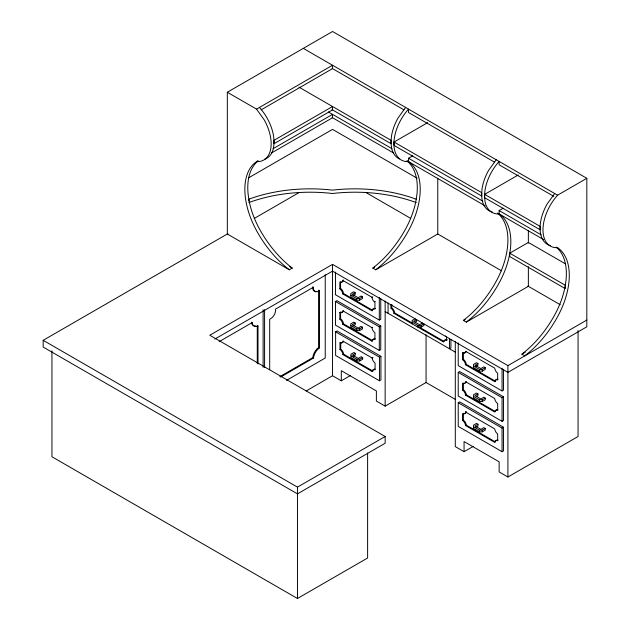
<?xml version="1.0" encoding="UTF-8"?>
<svg xmlns="http://www.w3.org/2000/svg" width="630" height="630" viewBox="0 0 630 630"><rect width="100%" height="100%" fill="white"/><g stroke="black" fill="none" stroke-linecap="round" stroke-linejoin="round"><path stroke-width="0.94" d="M405.61 107.439L397.9 118.219A35.343 20.404 -60 0 0 391.443 136.403L390.994 142.128L391.443 147.326A35.343 20.404 -60 0 0 399.625 158.957M496.219 159.752L488.51 170.533A35.343 20.404 -60 0 0 482.052 188.716L481.603 194.434L482.052 199.639A35.343 20.404 -60 0 0 492.101 211.885M554.676 193.497L546.966 204.285A35.343 20.404 -60 0 0 550.557 245.637M437.763 178.274L437.763 233.998L375.756 269.798L372.826 268.112L374.11 267.041A79.837 46.092 -60 0 0 405.61 228.934A62.26 35.941 -60 0 0 415.942 200.978L416.958 194.19A62.26 35.941 -60 0 0 407.051 161.004M375.756 269.798L377.031 268.734A79.837 46.092 -60 0 0 408.531 230.627A62.26 35.941 -60 0 0 408.531 161.626L408.531 158.248L412.705 155.838M528.365 266.687L528.365 286.311L466.358 322.111L463.436 320.426L464.719 319.355A79.837 46.092 -60 0 0 496.219 281.248A62.26 35.941 -60 0 0 497.661 213.31M466.358 322.111L467.641 321.048A79.837 46.092 -60 0 0 499.141 282.941A62.26 35.941 -60 0 0 499.141 213.94L499.141 210.562L503.315 208.152M214.854 339.066L332.538 271.128L507.906 372.377L586.821 326.812L586.821 178.314L557.597 195.19A35.343 20.404 -60 0 0 542.981 229.871A35.343 20.404 -60 0 0 557.597 247.684A62.26 35.941 -60 0 1 557.597 316.685A79.837 46.092 -60 0 1 526.097 354.792L524.814 355.863L521.892 354.178L523.176 353.107A79.837 46.092 -60 0 0 554.676 315A62.26 35.941 -60 0 0 565.008 287.044L566.024 280.248A62.26 35.941 -60 0 0 556.117 247.062M258.024 161.004A62.26 35.941 60 0 0 248.118 194.19L249.126 200.978A62.26 35.941 60 0 0 259.466 228.934A79.837 46.092 60 0 0 290.966 267.041L292.241 268.112L289.32 269.798L227.312 233.998L227.312 92.248L332.538 31.5L586.821 178.314M227.312 92.248L256.544 109.124L332.538 65.252L332.538 68.623L261.166 109.833M273.058 148.712L332.538 114.377L332.538 117.747L271.365 153.066M289.32 269.798L288.036 268.734A79.837 46.092 60 0 1 256.544 230.627A62.26 35.941 60 0 1 256.544 161.626L258.001 160.784M248.763 177.739L332.538 129.378L417.154 178.227M586.821 320.064L507.906 365.628L332.538 264.372L209.774 335.247L385.15 436.495L385.15 443.252L297.462 493.873L43.179 347.059L43.179 340.31L227.95 233.636M254.307 218.413L299.376 192.394M394.057 142.041L481.745 192.67L481.745 196.04L394.057 145.42L394.057 142.041L427.675 122.637M219.224 341.61L252.157 322.591A9.3 5.371 -60 0 0 258.001 325.97L258.001 363.896M484.667 194.355L540.201 226.422L540.201 229.792L484.667 197.733L484.667 194.355L518.285 174.951M340.578 281.673L340.578 288.422A4.654 2.685 60 0 1 343.5 293.486L372.724 310.362L371.999 310.779L342.767 293.911A4.654 2.685 60 0 0 339.846 288.847L339.846 282.098A4.654 2.685 60 0 0 342.767 280.405L343.5 279.988A4.654 2.685 60 0 1 341.641 281.941M372.826 268.112L374.527 267.136M339.846 288.847L340.578 288.422M342.767 293.911L343.5 293.486M335.459 301.502L336.924 300.66L380.764 325.97L380.764 349.595L379.299 350.438L335.459 325.127L335.459 301.502L379.299 326.812L380.764 325.97M355.186 292.643L352.264 294.328L358.116 297.707L361.037 296.013L362.494 296.864L362.494 298.549L359.572 300.234L356.651 300.234L350.808 296.864L350.808 293.486L353.729 291.8L355.186 292.643L355.186 294.328L352.997 295.596M350.808 295.171L356.651 298.549L359.572 298.549L362.494 296.864M339.846 312.472L340.578 312.047L340.578 318.796A4.654 2.685 60 0 1 343.5 323.859L372.724 340.736L371.999 341.161L342.767 324.285A4.654 2.685 60 0 0 339.846 319.221L339.846 312.472A4.654 2.685 60 0 0 342.767 310.779L371.999 327.655A4.654 2.685 60 0 0 374.921 332.719L374.921 339.468A4.654 2.685 60 0 0 371.999 341.161M342.767 280.405L371.999 297.281L372.724 296.856M339.846 319.221L340.578 318.796M342.767 324.285L343.5 323.859M335.617 331.837L337.074 330.994L380.922 356.304L380.922 379.929L379.457 380.78L335.617 355.462L335.617 331.837L379.457 357.155L380.922 356.304M355.186 323.017L352.264 324.702L358.116 328.08L361.037 326.395L362.494 327.238L362.494 328.923L359.572 330.608L356.651 330.608L350.808 327.238L350.808 323.859L353.729 322.174L355.186 323.017L355.186 324.702L352.997 325.97M447.261 339.893L446.528 340.31A4.654 2.685 60 0 0 443.607 342.003L393.915 313.315A4.654 2.685 60 0 0 390.994 308.251L390.994 304.873L391.726 304.455L391.726 307.826A4.654 2.685 60 0 1 394.648 312.889L412.335 323.103M390.994 308.251L391.726 307.826M350.808 325.545L356.651 328.923L359.572 328.923L362.494 327.238M279.877 376.622L312.811 357.612A9.3 5.371 -60 0 1 318.654 347.484L318.654 290.107L319.386 290.532L319.386 347.91A9.3 5.371 -60 0 0 313.535 358.029L280.61 377.047M340.728 342.389L340.728 349.138A4.654 2.685 60 0 1 343.649 354.202L372.881 371.07L372.149 371.495L342.925 354.619A4.654 2.685 60 0 0 339.995 349.555L339.995 342.807L340.728 342.389A4.654 2.685 60 0 0 343.594 341.09M335.459 272.073L335.459 294.753L379.299 320.064L380.764 319.221L380.764 298.431M393.915 313.315L394.648 312.889M371.999 327.655L372.724 327.238M286.485 380.402L325.23 358.029L325.23 274.641M339.995 349.555L340.728 349.138M564.433 288.138L509.741 256.567L509.741 253.189L528.365 242.44L565.394 263.812M342.925 354.619L343.649 354.202M355.344 353.351L352.422 355.044L358.265 358.415L361.187 356.73L362.652 357.572L362.652 359.257L359.73 360.951L356.808 360.951L350.957 357.572L350.957 354.202L353.879 352.509L355.344 353.351L355.344 355.044L353.154 356.304M415.107 318.796L412.185 320.481L412.185 323.859M415.107 322.174L416.572 321.332L416.572 319.638L413.642 321.332L419.493 324.702L422.415 323.017M350.957 355.887L356.808 359.257L359.73 359.257L362.652 357.572M306.18 390.97L332.538 375.748L341.302 380.811L350.493 375.511M418.029 325.545L420.95 325.545L423.88 323.859L423.88 325.545L420.95 327.238L418.029 327.238L418.029 325.545L412.185 322.174M339.995 342.807A4.654 2.685 60 0 0 342.925 341.121L372.149 357.998L372.881 357.572M463.436 320.426L465.137 319.441M462.601 352.965L463.334 352.548L463.334 359.297A4.654 2.685 60 0 1 466.255 364.361L495.487 381.237L494.755 381.654L465.523 364.778A4.654 2.685 60 0 0 462.601 359.722L462.601 352.965A4.654 2.685 60 0 0 465.523 351.28L494.755 368.156A4.654 2.685 60 0 0 497.676 373.22L497.676 379.969A4.654 2.685 60 0 0 494.755 381.654M462.601 359.722L463.334 359.297M341.302 380.811L341.302 370.692L376.378 390.939L376.378 401.066L385.15 406.13L426.069 382.505L455.647 399.577M465.523 364.778L466.255 364.361M458.223 372.377L459.68 371.535L503.52 396.845L503.52 420.47L502.063 421.312L458.223 396.002L458.223 372.377L502.063 397.688L503.52 396.845M477.949 363.518L475.028 365.203L480.871 368.582L483.793 366.888L485.258 367.731L485.258 369.424L482.336 371.109L479.406 371.109L473.563 367.731L473.563 364.361L476.485 362.675L477.949 363.518L477.949 365.203L475.76 366.471M473.563 366.046L479.406 369.424L482.336 369.424L485.258 367.731M521.892 354.178L525.294 352.209M462.601 390.096L462.601 383.347A4.654 2.685 60 0 0 465.523 381.654L494.755 398.53A4.654 2.685 60 0 0 497.676 403.594L497.676 410.343A4.654 2.685 60 0 0 494.755 412.028L465.523 395.16A4.654 2.685 60 0 0 462.601 390.096L463.334 389.671L463.334 382.922M43.179 340.31L297.462 487.124L385.15 436.495M465.523 395.16L466.255 394.734L495.487 411.61M458.223 402.751L459.68 401.909L503.52 427.219L503.52 450.844L502.063 451.686L458.223 426.376L458.223 402.751L502.063 428.061L503.52 427.219M477.949 393.892L475.028 395.577L480.871 398.955L483.793 397.262L485.258 398.113L485.258 399.798L482.336 401.483L479.406 401.483L473.563 398.113L473.563 394.734L476.485 393.049L477.949 393.892L477.949 395.577L476.485 396.42M473.563 396.42L479.406 399.798L482.336 399.798L485.258 398.113M465.523 412.036L494.755 428.904A4.654 2.685 60 0 0 497.676 433.968L497.676 440.716A4.654 2.685 60 0 0 494.755 442.41L465.523 425.534A4.654 2.685 60 0 0 462.601 420.47L462.601 413.721A4.654 2.685 60 0 0 465.523 412.036L466.255 411.61A4.654 2.685 60 0 1 464.727 413.548M458.223 342.948L458.223 365.628L502.063 390.939L503.52 390.096L503.52 369.306M462.601 420.47L463.334 420.045L463.334 413.296M465.523 425.534L466.255 425.108L495.487 441.984M477.949 424.266L475.028 425.951L480.871 429.329L483.793 427.644L485.258 428.487L485.258 430.172L482.336 431.857L479.406 431.857L473.563 428.487L473.563 425.108L476.485 423.423L477.949 424.266L477.949 425.951L475.76 427.219M473.563 426.801L479.406 430.172L482.336 430.172L485.258 428.487M455.293 341.515L455.293 446.623L464.066 451.686L473.358 446.323M51.943 350.823L51.943 456.75L297.462 598.5L367.613 557.999L367.613 453.057M464.066 451.686L464.066 441.567L499.141 461.814L499.141 471.941L507.906 477.005L578.056 436.503L578.056 330.577M303.306 48.376L557.597 195.19M332.057 68.347L403.917 109.833M494.511 162.138L408.531 112.502L408.531 109.124A35.343 20.404 -60 0 0 393.915 143.813A35.343 20.404 -60 0 0 408.531 161.626M553.833 196.387L499.141 164.808L499.141 161.438A35.343 20.404 -60 0 0 484.974 190.402L484.525 196.127L484.974 201.324A35.343 20.404 -60 0 0 499.141 213.94M298.919 87.113L391.135 140.356L391.135 143.734L331.955 109.565M328.364 111.967L392.01 148.712M408.531 158.248L482.596 201.009M499.141 210.562L541.209 234.848M332.057 117.471L393.774 153.106M407.067 160.784L485.147 205.86M497.676 213.09L543.737 239.684M509.741 253.189L565.275 285.248L565.275 288.627M365.668 192.378L410.697 218.374M437.881 234.069L501.598 270.861M527.932 286.059L560.212 304.7M418.226 326.505L443.496 341.09M385.15 311.622L455.293 352.123M289.698 266.64L292.241 268.112M318.654 347.484L319.386 347.91M252.157 322.591L251.425 322.174A9.3 5.371 -60 0 0 255.819 326.009M258.001 325.97L257.276 325.545L257.276 363.471M312.811 357.612L313.535 358.029M256.544 109.124L264.253 119.913A35.343 20.404 60 0 1 256.544 161.626M528.365 230.391L528.365 243.141M507.906 365.628L507.906 477.005M502.063 368.259L502.063 390.939M502.063 397.688L502.063 421.312M502.063 428.061L502.063 451.686M482.336 369.424L482.336 371.109M482.336 399.798L482.336 401.483M482.336 430.172L482.336 431.857M479.406 369.424L479.406 371.109M479.406 399.798L479.406 401.483M479.406 430.172L479.406 431.857M450.915 339.468L450.915 347.91L449.45 348.752L449.45 338.436M446.528 340.31L446.528 336.94A4.654 2.685 60 0 1 445.457 335.971M426.069 334.766L426.069 382.505M420.95 325.545L420.95 327.238M388.072 302.998L388.072 313.315M385.15 301.022L385.15 406.13M379.457 357.155L379.457 380.78M379.299 297.384L379.299 320.064M379.299 326.812L379.299 350.438M359.73 359.257L359.73 360.951M359.572 298.549L359.572 300.234M359.572 328.923L359.572 330.608M356.808 359.257L356.808 360.951M356.651 298.549L356.651 300.234M356.651 328.923L356.651 330.608M332.538 264.372L332.538 375.748M297.462 487.124L297.462 598.5M269.695 369.786L269.695 319.221A7.064 4.079 -60 0 0 275.538 309.094L313.535 287.154A7.064 4.079 -60 0 0 319.386 290.532M264.584 309.653L264.584 367.542M263.12 309.795L263.12 367.4M248.858 200.876L248.858 199.19A113.731 65.662 0 0 1 332.538 190.126A113.731 65.662 0 0 1 416.209 199.19M316.244 291.351A7.064 4.079 -60 0 1 312.811 286.737M372.149 371.495A4.654 2.685 60 0 1 375.07 369.81L375.07 363.061A4.654 2.685 60 0 1 372.149 357.998M372.944 370.684A4.654 2.685 60 0 1 375.078 369.156M372.889 339.987A4.654 2.685 60 0 1 375.283 338.909M343.437 310.748A4.654 2.685 60 0 1 340.94 312.189M371.999 310.779A4.654 2.685 60 0 1 374.921 309.094L374.921 302.345A4.654 2.685 60 0 1 371.999 297.281M372.889 309.613A4.654 2.685 60 0 1 375.283 308.527M375.283 301.644A4.654 2.685 60 0 1 374.921 301.313M392.065 305.141A4.654 2.685 60 0 1 390.994 304.873M444.394 341.192A4.654 2.685 60 0 1 444.497 340.83M444.638 340.515A4.654 2.685 60 0 1 446.89 339.751M463.334 420.045A4.654 2.685 60 0 1 466.255 425.108M495.645 441.244A4.654 2.685 60 0 1 498.039 440.157M463.334 389.671A4.654 2.685 60 0 1 466.255 394.734M495.786 410.547A4.654 2.685 60 0 1 498.039 409.784M466.2 381.623A4.654 2.685 60 0 1 464.727 383.174M495.786 380.173A4.654 2.685 60 0 1 498.039 379.402M466.2 351.249A4.654 2.685 60 0 1 464.058 352.776M416.209 202.569A113.731 65.662 0 0 0 332.538 193.497A113.731 65.662 0 0 0 248.858 202.569M259.466 107.439A35.343 20.404 60 0 1 273.625 136.403L274.082 142.128L273.625 147.326A35.343 20.404 60 0 1 264.529 159.296M332.538 106.525L273.94 140.356L273.94 143.734L332.538 109.903L332.538 106.525"/></g></svg>
